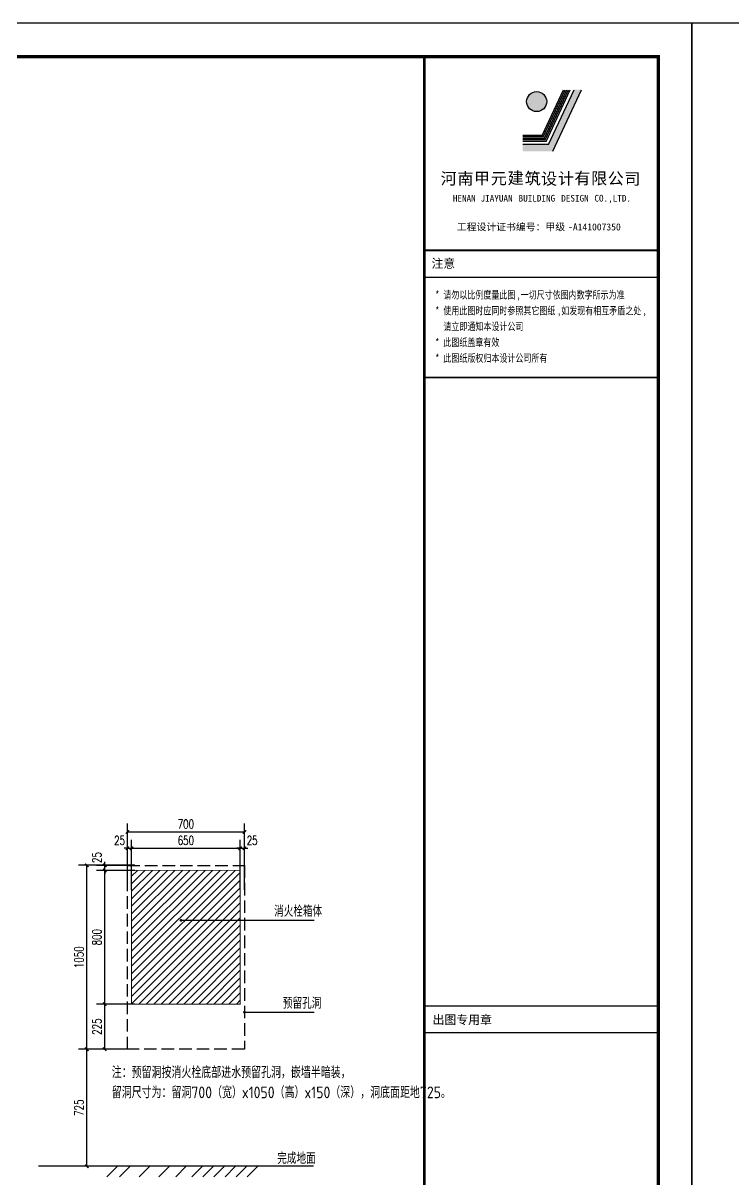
# Model space of a CAD drawing. Extents: x -287580 to -53108, y -522338 to -82629.
# Drawn here: x -125612 to -115004, y -468500 to -451216 of the extents above; entities that cross this region are included whole.
import ezdxf
from ezdxf.enums import TextEntityAlignment as Align

# ---------------------------------------------------------------- set-up
doc = ezdxf.new("R2010")
doc.units = 0
doc.header["$LTSCALE"] = 1000
doc.header["$MEASUREMENT"] = 0
doc.linetypes.add('DASH', pattern=[0.35, 0.25, -0.1])
for name, color, linetype in [('AXIS', 3, 'Continuous'), ('PUB_TITLE', 146, 'Continuous'), ('TWT_DIM', 3, 'Continuous'), ('TWT_LEAD', 3, 'Continuous'), ('TWT_TEXT', 7, 'Continuous'), ('给排水标注', 4, 'Continuous')]:
    doc.layers.add(name, color=color, linetype=linetype)
doc.styles.add('300', font='', dxfattribs={"width": 0.75, "height": 300})
doc.styles.add('_TCH_DIM', font='SIMPLEX', dxfattribs={"bigfont": 'GBCBIG'})
doc.styles.add('_TCH_DIM_T3', font='SIMPLEX', dxfattribs={"width": 0.705882, "bigfont": 'GBCBIG'})
doc.styles.get("Standard").update_dxf_attribs({"font": 'gbenor.shx', "bigfont": 'gbcbig.shx'})
doc.styles.add('THT', font='simhei.ttf')
doc.styles.get('300').set_extended_font_data('SimSun')
doc.dimstyles.new('_TWT_ARCH&&20', dxfattribs={"dimtxt": 54, "dimasz": 20, "dimexe": 50, "dimexo": 60, "dimgap": 20, "dimtad": 1, "dimdec": 0, "dimzin": 0, "dimdsep": 46, "dimtxsty": '_TCH_DIM_T3', "dimblk": 'ARCHTICK', "dimcen": 0.09, "dimclrd": 4, "dimclre": 4, "dimclrt": 4, "dimazin": 2, "dimtfac": 1, "dimtdec": 0, "dimtix": 1, "dimtmove": 2, "dimatfit": 3, "dimfxl": 0, "dimtolj": 1, "dimtzin": 0, "dimarcsym": 0})

# ---------------------------------------------------------------- blocks, each defined once
blk = doc.blocks.new('图签AAAAA')
at = {"layer": 'PUB_TITLE'}
blk.add_hatch(color=256, dxfattribs=at).paths.add_polyline_path([(-170547, -194832), (-170773, -194832), (-171533, -196467), (-172306, -196467), (-172306, -196671), (-171402, -196671)])
h = blk.add_hatch(color=256, dxfattribs=at)
edge = h.paths.add_edge_path()
edge.add_ellipse((-171890, -195187), major_axis=(-212, 212), ratio=1, start_angle=0, end_angle=360)
for p, q in [((-171721, -196196), (-171086, -194832)), ((-171692, -196242), (-171035, -194832)), ((-171662, -196288), (-170985, -194832)), ((-171633, -196334), (-170934, -194832)), ((-171604, -196380), (-170884, -194832)), ((-171533, -196467), (-170773, -194832)), ((-171402, -196671), (-170547, -194832)), ((-171721, -196196), (-172306, -196196)), ((-171692, -196242), (-172306, -196242)), ((-171662, -196288), (-172306, -196288)), ((-171633, -196334), (-172306, -196334)), ((-171604, -196380), (-172306, -196380)), ((-171533, -196467), (-172306, -196467)), ((-175233, -199639), (-168250, -199639)), ((-168222, -199639), (-175233, -199639)), ((-175233, -199639), (-168222, -199639)), ((-175217, -199639), (-168206, -199639)), ((-175233, -200439), (-168222, -200439)), ((-175233, -200439), (-168222, -200439)), ((-175250, -203439), (-168250, -203439)), ((-168250, -222239), (-175261, -222239)), ((-168250, -223039), (-175261, -223039))]:
    blk.add_line(p, q, dxfattribs=at)
at = {"layer": 'PUB_TITLE', "const_width": 75}
blk.add_lwpolyline([(-175250, -251239), (-168250, -251239), (-168250, -193839), (-175250, -193839)], close=True, dxfattribs=at)
at = {"layer": 'PUB_TITLE'}
for points, const_width in [([(-175250, -251239), (-175250, -193839)], 75), ([(-175250, -193839), (-175250, -200506)], 60), ([(-175250, -251239), (-175250, -193839)], 40), ([(-168222, -199639), (-175233, -199639)], 60), ([(-175250, -200506), (-175250, -251239)], 60), ([(-175233, -203439), (-168222, -203439)], 56.5), ([(-175233, -203439), (-168222, -203439)], 56.5)]:
    blk.add_lwpolyline(points, dxfattribs=dict(at, const_width=const_width))
blk.add_lwpolyline([(-175250, -193839), (-168250, -193839), (-168250, -199639), (-175250, -199639)], close=True, dxfattribs=at)
blk.add_ellipse((-171890, -195187), major_axis=(-212, 212), ratio=1, start_param=3.926991, end_param=10.210176, dxfattribs=at)
at = {"layer": 'PUB_TITLE', "style": 'THT'}
for s, height, p in [('河', 352, (-174760, -197662)), ('南', 352, (-174258, -197665)), ('甲', 352, (-173763, -197657)), ('元', 352, (-173261, -197659)), ('建', 352, (-172756, -197649)), ('筑', 352, (-172248, -197659)), ('设', 352, (-171760, -197669)), ('计', 352, (-171251, -197664)), ('有', 352, (-170763, -197654)), ('限', 352, (-170263, -197658)), ('公', 352, (-169766, -197663)), ('司', 352, (-169268, -197670)), ('HENAN', 201.1, (-174396, -198177)), ('JIAYUAN', 201.1, (-173566, -198177)), ('BUILDING', 201.1, (-172432, -198177)), ('DESIGN', 201.1, (-171156, -198177)), ('CO.,LTD.', 201.1, (-170164, -198177)), ('工程设计证书编号：甲级', 210.3, (-174276, -199040)), ('-A141007350', 210.3, (-170950, -199040)), ('注意', 260, (-175033, -200160))]:
    blk.add_text(s, height=height, dxfattribs=at).set_placement(p)
at = {"layer": 'PUB_TITLE', "style": '300', "width": 0.75}
for s, height, p in [('*', 228, (-174922, -201081)), ('请勿以比例度量此图', 227.8, (-174679, -201081)), ('一切尺寸依图内数字所示为准', 227.85, (-172371, -201081)), (',', 228, (-172492, -201081)), ('*', 228, (-174922, -201554)), ('使用此图时应同时参照其它图纸', 227.85, (-174679, -201554)), (',', 228, (-171277, -201554)), ('如发现有相互矛盾之处', 227.8, (-171155, -201554)), (',', 228, (-168725, -201554)), ('请立即通知本设计公司', 227.8, (-174679, -202027)), ('*', 228, (-174922, -202500)), ('此图纸盖章有效', 227.8, (-174679, -202500)), ('*', 228, (-174922, -202973)), ('此图纸版权归本设计公司所有', 227.85, (-174679, -202973))]:
    blk.add_text(s, height=height, dxfattribs=at).set_placement(p)
at = {"layer": 'PUB_TITLE', "style": 'THT'}
blk.add_text('出图专用章', height=260, dxfattribs=at).set_placement((-174115, -222639), align=Align.MIDDLE)
blk = doc.blocks.new('_ArchTick')
at = {"color": 0, "linetype": 'ByBlock', "const_width": 0.4}
blk.add_lwpolyline([(-0.5, -0.5), (0.5, 0.5)], dxfattribs=at)
blk = doc.blocks.new('*D857')
at = {"layer": 'Defpoints', "color": 0}
for p in [(402993.1, 747210.7), (402968.1, 746902.7), (402993.1, 746902.7)]:
    blk.add_point(p, dxfattribs=at)
at = {"layer": 'TWT_DIM', "color": 4, "lineweight": -2}
for p, q in [((402968.1, 746962.7), (402968.1, 747260.7)), ((402993.1, 746962.7), (402993.1, 747260.7)), ((402968.1, 747210.7), (402948.1, 747210.7)), ((402968.1, 747210.7), (402993.1, 747210.7)), ((402993.1, 747210.7), (403013.1, 747210.7))]:
    blk.add_line(p, q, dxfattribs=at)
at = {"layer": 'TWT_DIM', "color": 4, "lineweight": -2, "xscale": 20, "yscale": 20, "zscale": 20}
blk.add_blockref('_ArchTick', (402968.1, 747210.7), dxfattribs=at)
at = {"layer": 'TWT_DIM', "color": 4, "lineweight": -2, "xscale": 20, "yscale": 20, "zscale": 20, "rotation": 180}
blk.add_blockref('_ArchTick', (402993.1, 747210.7), dxfattribs=at)
at = {"layer": 'TWT_DIM', "color": 4, "insert": (402921.9, 747257.7), "char_height": 54, "attachment_point": 5, "style": '_TCH_DIM_T3'}
blk.add_mtext('\\A1;25', dxfattribs=at)
blk = doc.blocks.new('*D858')
at = {"layer": 'Defpoints', "color": 0}
for p in [(403643.12146, 747210.74282), (402993.12146, 746902.74282), (403643.12146, 746902.74282)]:
    blk.add_point(p, dxfattribs=at)
at = {"layer": 'TWT_DIM', "color": 4, "lineweight": -2}
for p, q in [((402993.12146, 746962.74282), (402993.12146, 747260.74282)), ((403643.12146, 746962.74282), (403643.12146, 747260.74282)), ((402993.12146, 747210.74282), (403643.12146, 747210.74282))]:
    blk.add_line(p, q, dxfattribs=at)
at = {"layer": 'TWT_DIM', "color": 4, "lineweight": -2, "xscale": 20, "yscale": 20, "zscale": 20, "rotation": 180}
blk.add_blockref('_ArchTick', (402993.12146, 747210.74282), dxfattribs=at)
at = {"layer": 'TWT_DIM', "color": 4, "lineweight": -2, "xscale": 20, "yscale": 20, "zscale": 20}
blk.add_blockref('_ArchTick', (403643.12146, 747210.74282), dxfattribs=at)
at = {"layer": 'TWT_DIM', "color": 4, "insert": (403318.12146, 747257.74282), "char_height": 54, "attachment_point": 5, "style": '_TCH_DIM_T3'}
blk.add_mtext('\\A1;650', dxfattribs=at)
blk = doc.blocks.new('*D859')
at = {"layer": 'Defpoints', "color": 0}
for p in [(403668.1, 747210.7), (403643.1, 746902.7), (403668.1, 746902.7)]:
    blk.add_point(p, dxfattribs=at)
at = {"layer": 'TWT_DIM', "color": 4, "lineweight": -2}
for p, q in [((403643.1, 746962.7), (403643.1, 747260.7)), ((403668.1, 746962.7), (403668.1, 747260.7)), ((403643.1, 747210.7), (403623.1, 747210.7)), ((403643.1, 747210.7), (403668.1, 747210.7)), ((403668.1, 747210.7), (403688.1, 747210.7))]:
    blk.add_line(p, q, dxfattribs=at)
at = {"layer": 'TWT_DIM', "color": 4, "lineweight": -2, "xscale": 20, "yscale": 20, "zscale": 20}
blk.add_blockref('_ArchTick', (403643.1, 747210.7), dxfattribs=at)
at = {"layer": 'TWT_DIM', "color": 4, "lineweight": -2, "xscale": 20, "yscale": 20, "zscale": 20, "rotation": 180}
blk.add_blockref('_ArchTick', (403668.1, 747210.7), dxfattribs=at)
at = {"layer": 'TWT_DIM', "color": 4, "insert": (403714.4, 747257.7), "char_height": 54, "attachment_point": 5, "style": '_TCH_DIM_T3'}
blk.add_mtext('\\A1;25', dxfattribs=at)
blk = doc.blocks.new('*D860')
at = {"layer": 'Defpoints', "color": 0}
for p in [(402833.12146, 746278.74282), (403073.12146, 746278.74282), (403073.12146, 746008.74282)]:
    blk.add_point(p, dxfattribs=at)
at = {"layer": 'TWT_DIM', "color": 4, "lineweight": -2}
for p, q in [((403013.12146, 746278.74282), (402783.12146, 746278.74282)), ((402833.12146, 746008.74282), (402833.12146, 746278.74282)), ((403013.12146, 746008.74282), (402783.12146, 746008.74282))]:
    blk.add_line(p, q, dxfattribs=at)
at = {"layer": 'TWT_DIM', "color": 4, "lineweight": -2, "xscale": 20, "yscale": 20, "zscale": 20}
for p, rotation in [((402833.12146, 746278.74282), 90), ((402833.12146, 746008.74282), 270)]:
    blk.add_blockref('_ArchTick', p, dxfattribs=dict(at, rotation=rotation))
at = {"layer": 'TWT_DIM', "color": 4, "insert": (402786.12146, 746143.74282), "char_height": 54, "attachment_point": 5, "rotation": 90, "style": '_TCH_DIM_T3'}
blk.add_mtext('\\A1;225', dxfattribs=at)
blk = doc.blocks.new('*D861')
at = {"layer": 'Defpoints', "color": 0}
for p in [(402833.12146, 747078.74282), (403073.12146, 747078.74282), (403073.12146, 746278.74282)]:
    blk.add_point(p, dxfattribs=at)
at = {"layer": 'TWT_DIM', "color": 4, "lineweight": -2}
for p, q in [((403013.12146, 747078.74282), (402783.12146, 747078.74282)), ((402833.12146, 746278.74282), (402833.12146, 747078.74282)), ((403013.12146, 746278.74282), (402783.12146, 746278.74282))]:
    blk.add_line(p, q, dxfattribs=at)
at = {"layer": 'TWT_DIM', "color": 4, "lineweight": -2, "xscale": 20, "yscale": 20, "zscale": 20}
for p, rotation in [((402833.12146, 747078.74282), 90), ((402833.12146, 746278.74282), 270)]:
    blk.add_blockref('_ArchTick', p, dxfattribs=dict(at, rotation=rotation))
at = {"layer": 'TWT_DIM', "color": 4, "insert": (402786.12146, 746678.74282), "char_height": 54, "attachment_point": 5, "rotation": 90, "style": '_TCH_DIM_T3'}
blk.add_mtext('\\A1;800', dxfattribs=at)
blk = doc.blocks.new('*D862')
at = {"layer": 'Defpoints', "color": 0}
for p in [(402833.1, 747108.7), (403073.1, 747108.7), (403073.1, 747078.7)]:
    blk.add_point(p, dxfattribs=at)
at = {"layer": 'TWT_DIM', "color": 4, "lineweight": -2}
for p, q in [((402833.1, 747108.7), (402833.1, 747128.7)), ((403013.1, 747108.7), (402783.1, 747108.7)), ((403013.1, 747078.7), (402783.1, 747078.7)), ((402833.1, 747078.7), (402833.1, 747108.7)), ((402833.1, 747078.7), (402833.1, 747058.7))]:
    blk.add_line(p, q, dxfattribs=at)
at = {"layer": 'TWT_DIM', "color": 4, "lineweight": -2, "xscale": 20, "yscale": 20, "zscale": 20}
for p, rotation in [((402833.1, 747108.7), 270), ((402833.1, 747078.7), 90)]:
    blk.add_blockref('_ArchTick', p, dxfattribs=dict(at, rotation=rotation))
at = {"layer": 'TWT_DIM', "color": 4, "insert": (402786.1, 747155), "char_height": 54, "attachment_point": 5, "rotation": 90, "style": '_TCH_DIM_T3'}
blk.add_mtext('\\A1;25', dxfattribs=at)
blk = doc.blocks.new('*D863')
at = {"layer": 'Defpoints', "color": 0}
for p in [(402725.62146, 747108.74282), (403073.12146, 747108.74282), (403073.12146, 746008.74282)]:
    blk.add_point(p, dxfattribs=at)
at = {"layer": 'TWT_DIM', "color": 4, "lineweight": -2}
for p, q in [((403013.12146, 747108.74282), (402675.62146, 747108.74282)), ((402725.62146, 746008.74282), (402725.62146, 747108.74282)), ((403013.12146, 746008.74282), (402675.62146, 746008.74282))]:
    blk.add_line(p, q, dxfattribs=at)
at = {"layer": 'TWT_DIM', "color": 4, "lineweight": -2, "xscale": 20, "yscale": 20, "zscale": 20}
for p, rotation in [((402725.62146, 747108.74282), 90), ((402725.62146, 746008.74282), 270)]:
    blk.add_blockref('_ArchTick', p, dxfattribs=dict(at, rotation=rotation))
at = {"layer": 'TWT_DIM', "color": 4, "insert": (402678.62146, 746558.74282), "char_height": 54, "attachment_point": 5, "rotation": 90, "style": '_TCH_DIM_T3'}
blk.add_mtext('\\A1;1050', dxfattribs=at)
blk = doc.blocks.new('*D864')
at = {"layer": 'Defpoints', "color": 0}
for p in [(403668.12146, 747308.24282), (402968.12146, 747010.74282), (403668.12146, 747010.74282)]:
    blk.add_point(p, dxfattribs=at)
at = {"layer": 'TWT_DIM', "color": 4, "lineweight": -2}
for p, q in [((402968.12146, 747070.74282), (402968.12146, 747358.24282)), ((403668.12146, 747070.74282), (403668.12146, 747358.24282)), ((402968.12146, 747308.24282), (403668.12146, 747308.24282))]:
    blk.add_line(p, q, dxfattribs=at)
at = {"layer": 'TWT_DIM', "color": 4, "lineweight": -2, "xscale": 20, "yscale": 20, "zscale": 20, "rotation": 180}
blk.add_blockref('_ArchTick', (402968.12146, 747308.24282), dxfattribs=at)
at = {"layer": 'TWT_DIM', "color": 4, "lineweight": -2, "xscale": 20, "yscale": 20, "zscale": 20}
blk.add_blockref('_ArchTick', (403668.12146, 747308.24282), dxfattribs=at)
at = {"layer": 'TWT_DIM', "color": 4, "insert": (403318.12146, 747355.24282), "char_height": 54, "attachment_point": 5, "style": '_TCH_DIM_T3'}
blk.add_mtext('\\A1;700', dxfattribs=at)
blk = doc.blocks.new('*D865')
at = {"layer": 'Defpoints', "color": 0}
for p in [(402725.6, 746008.7), (403013.1, 746008.7), (403013.1, 745308.7)]:
    blk.add_point(p, dxfattribs=at)
at = {"layer": 'TWT_DIM', "color": 4, "lineweight": -2}
for p, q in [((402953.1, 746008.7), (402675.6, 746008.7)), ((402725.6, 745308.7), (402725.6, 746008.7)), ((402953.1, 745308.7), (402675.6, 745308.7))]:
    blk.add_line(p, q, dxfattribs=at)
at = {"layer": 'TWT_DIM', "color": 4, "lineweight": -2, "xscale": 20, "yscale": 20, "zscale": 20}
for p, rotation in [((402725.6, 746008.7), 90), ((402725.6, 745308.7), 270)]:
    blk.add_blockref('_ArchTick', p, dxfattribs=dict(at, rotation=rotation))
at = {"layer": 'TWT_DIM', "color": 4, "insert": (402678.6, 745658.7), "char_height": 54, "attachment_point": 5, "rotation": 90, "style": '_TCH_DIM_T3'}
blk.add_mtext('\\A1;725', dxfattribs=at)
blk = doc.blocks.new('asasfsdfdf')
at = {"layer": 'TWT_LEAD'}
for p, q in [((403288.1, 746779.7), (403802.6, 746779.7)), ((403802.6, 746779.7), (404084.6, 746779.7)), ((403668.1, 746229.7), (403825.1, 746229.7)), ((403825.1, 746229.7), (404085.1, 746229.7))]:
    blk.add_line(p, q, dxfattribs=at)
at = {"layer": 'TWT_LEAD', "const_width": 8}
for points in [[(403284.1, 746779.7, 1), (403292.1, 746779.7, 1)], [(403664.1, 746229.7, 1), (403672.1, 746229.7, 1)]]:
    blk.add_lwpolyline(points, format="xyb", close=True, dxfattribs=at)
at = {"layer": '给排水标注'}
for p, q in [((404081.1, 745308.7), (402437.5, 745308.7)), ((402908.6, 745308.7), (402845.1, 745245.2)), ((402984.6, 745308.7), (402921.1, 745245.2)), ((403102.1, 745308.7), (403038.6, 745245.2)), ((403219.6, 745308.7), (403156.1, 745245.2)), ((403320.6, 745308.7), (403257.1, 745245.2)), ((403417.6, 745308.7), (403354.1, 745245.2)), ((403483.6, 745308.7), (403420.1, 745245.2)), ((403549.6, 745308.7), (403486.1, 745245.2)), ((403615.6, 745308.7), (403552.1, 745245.2)), ((403681.6, 745308.7), (403618.1, 745245.2)), ((403747.6, 745308.7), (403684.1, 745245.2))]:
    blk.add_line(p, q, dxfattribs=at)
at = {"layer": '给排水标注', "linetype": 'DASH', "ltscale": 0.3}
blk.add_lwpolyline([(402968.1, 747108.7), (403668.1, 747108.7), (403668.1, 746008.7), (402968.1, 746008.7)], close=True, dxfattribs=at)
at = {"layer": '给排水标注', "const_width": 5}
blk.add_lwpolyline([(402993.1, 746278.7), (402993.1, 747078.7), (403643.1, 747078.7), (403643.1, 746278.7)], close=True, dxfattribs=at)
at = {"layer": 'TWT_LEAD', "color": 7, "style": '_TCH_DIM'}
blk.add_text('完成地面', height=67.52, dxfattribs=at).set_placement((403864.2, 745322.7))
at = {"layer": 'TWT_TEXT', "style": '_TCH_DIM'}
for s, p in [('消火栓箱体', (403845.6, 746800.7)), ('预留孔洞', (403898.2, 746250.7))]:
    blk.add_text(s, height=67.52, dxfattribs=at).set_placement(p)
at = {"layer": '给排水标注', "ltscale": 0.2}
for s, p in [('注：预留洞按消火栓底部进水预留孔洞，嵌墙半暗装，', (402875, 745835.5, -400)), ('留洞尺寸为：留洞700（宽）x1050（高）x150（深），洞底面距地725。', (402875, 745715.5, -400))]:
    blk.add_text(s, height=70, dxfattribs=at).set_placement(p)
at = {"layer": 'TWT_DIM'}
for p1, p2, distance, picture, middle in [((402968.1, 747010.7), (403668.1, 747010.7), 297.5, '*D864', (403318.1, 747355.2)), ((402993.1, 746902.7), (403643.1, 746902.7), 308, '*D858', (403318.1, 747257.7)), ((403073.1, 746278.7), (403073.1, 747078.7), 240, '*D861', (402786.1, 746678.7))]:
    dim = blk.add_aligned_dim(p1=p1, p2=p2, distance=distance, dimstyle='_TWT_ARCH&&20', dxfattribs=at)
    dim.commit()
    dim.dimension.update_dxf_attribs({"geometry": picture, "text_midpoint": middle})
for base, p1, p2, picture, middle in [((402993.1, 747210.7), (402968.1, 746902.7), (402993.1, 746902.7), '*D857', (402921.9, 747257.7)), ((403668.1, 747210.7), (403643.1, 746902.7), (403668.1, 746902.7), '*D859', (403714.4, 747257.7))]:
    dim = blk.add_linear_dim(base=base, p1=p1, p2=p2, angle=0, dimstyle='_TWT_ARCH&&20', dxfattribs=at)
    dim.commit()
    dim.dimension.update_dxf_attribs({"geometry": picture, "text_midpoint": middle, "dimtype": 161})
dim = blk.add_linear_dim(base=(402833.1, 747108.7), p1=(403073.1, 747078.7), p2=(403073.1, 747108.7), angle=90, text='25', dimstyle='_TWT_ARCH&&20', dxfattribs=at)
dim.commit()
dim.dimension.update_dxf_attribs({"geometry": '*D862', "text_midpoint": (402786.1, 747155), "dimtype": 161})
for p1, p2, distance, text, picture, middle in [((403073.1, 746008.7), (403073.1, 747108.7), 347.5, '1050', '*D863', (402678.6, 746558.7)), ((403073.1, 746008.7), (403073.1, 746278.7), 240, '225', '*D860', (402786.1, 746143.7)), ((403013.1, 745308.7), (403013.1, 746008.7), 287.5, '725', '*D865', (402678.6, 745658.7))]:
    dim = blk.add_aligned_dim(p1=p1, p2=p2, distance=distance, text=text, dimstyle='_TWT_ARCH&&20', dxfattribs=at)
    dim.commit()
    dim.dimension.update_dxf_attribs({"geometry": picture, "text_midpoint": middle})

msp = doc.modelspace()

# ---------------------------------------------------------------- hatches: boundary and pattern name
at = {"layer": 'AXIS'}
h = msp.add_hatch(dxfattribs=at)
h.set_pattern_fill('ANSI31', color=99, scale=50)
h.set_pattern_definition([(45, (-525839.46, -1213133.075), (-56.126601, 56.126601), [])])
h.paths.add_polyline_path([(-122366.8, -463885.9), (-123991.8, -463885.9), (-123991.8, -465885.9), (-122366.8, -465885.9), (-122366.8, -464633.4), (-123250.3, -464633.4, -1), (-123258.3, -464633.4, -1), (-123250.3, -464633.4), (-122366.8, -464633.4)])
h.paths.add_polyline_path([(-123749.1, -464005.3), (-123659.5, -464005.3), (-123659.5, -463936.5), (-123749.1, -463936.5)], flags=24)

# ---------------------------------------------------------------- linework, layer by layer
at = {"layer": 'PUB_TITLE'}
for points in [[(-157666, -480915.5), (-115616, -480915.5), (-115616, -451215.5), (-157666, -451215.5)], [(-115616, -480915.5), (-73566, -480915.5), (-73566, -451215.5), (-115616, -451215.5)]]:
    msp.add_lwpolyline(points, close=True, dxfattribs=at)
at = {"layer": 'PUB_TITLE', "const_width": 50}
msp.add_lwpolyline([(-156416, -480415.5), (-116116, -480415.5), (-116116, -451715.5), (-156416, -451715.5)], close=True, dxfattribs=at)

# ---------------------------------------------------------------- block references
at = {"layer": 'AXIS', "xscale": 2.5, "yscale": 2.5, "zscale": 2.5}
msp.add_blockref('asasfsdfdf', (-1131474.6, -2331582.7), dxfattribs=at)
at = {"layer": '给排水标注', "xscale": 0.5, "yscale": 0.5, "zscale": 0.5}
msp.add_blockref('图签AAAAA', (-31991.2, -354796), dxfattribs=at)

doc.saveas('drawing.dxf')
